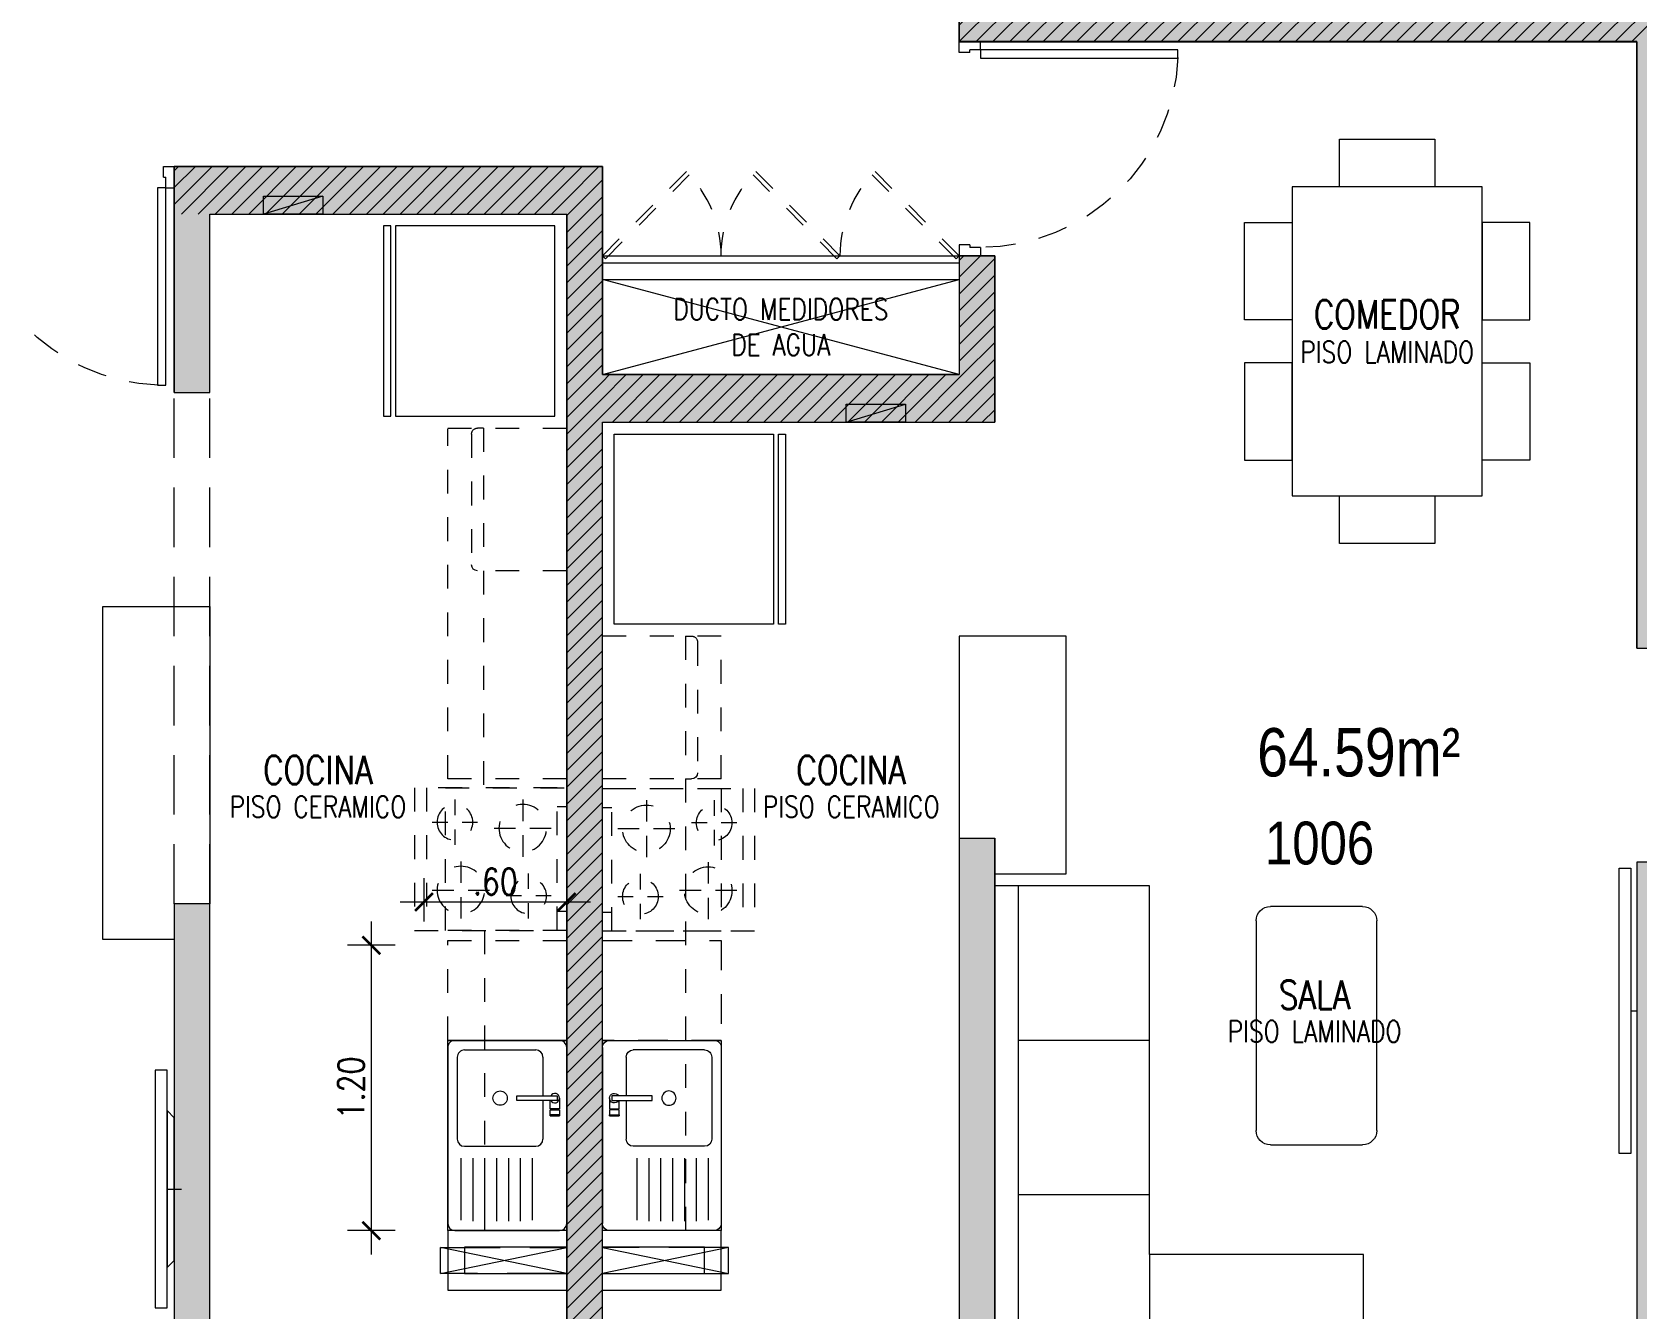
# Model space of a CAD drawing. Header units: millimetres. Extents: x 3765 to 3833, y 1327 to 1657.
# Drawn here: x 3805.77 to 3812.52, y 1433.26 to 1438.63 of the extents above; entities that cross this region are included whole.
import ezdxf
from ezdxf import colors
from ezdxf.entities.mleader import LeaderData, LeaderLine
from ezdxf.enums import TextEntityAlignment as Align
from ezdxf.math import Vec2, Vec3

# ---------------------------------------------------------------- set-up
doc = ezdxf.new("R2010")
doc.units = ezdxf.units.MM
doc.set_wipeout_variables(frame=1)
for name, pattern in [('HIDDEN', [0.375, 0.25, -0.125]), ('HIDDEN2', [0.1875, 0.125, -0.0625]), ('X-REF_DP_Arquitectura$0$HIDDEN', [0.375, 0.25, -0.125])]:
    doc.linetypes.add(name, pattern=pattern)
doc.layers.get('0').update_dxf_attribs({"color": 251, "lineweight": 9})
doc.layers.get('DEFPOINTS').update_dxf_attribs({"color": 251, "lineweight": 9})
for name, color, linetype, lineweight in [('01', 251, 'Continuous', 13), ('A-COCINAS-LAV', 251, 'Continuous', 13), ('A-LINEAS', 251, 'Continuous', 13), ('A-MOBILIARIO', 251, 'Continuous', 13), ('A-MURO ALTO', 251, 'Continuous', 13), ('A-MURO BAJO', 251, 'Continuous', 13), ('A-MUROS', 251, 'Continuous', 13), ('A-NUMERACIONDEP', 251, 'Continuous', 13), ('A-PROYECCIONES', 251, 'HIDDEN2', 13), ('A-PROYECCIONES INT.', 251, 'HIDDEN2', 13), ('A-PUERTAS', 251, 'Continuous', 13), ('A-TEXTO-ACABADO PISO', 251, 'Continuous', 13), ('A-TEXTO-AMBIENTE', 251, 'Continuous', 13), ('A-ÁREA TEXTO', 251, 'Continuous', 13), ('A_20_Estructuras', 251, 'Continuous', 13), ('A_30_Equipamiento', 251, 'Continuous', 13), ('A_50_CotasExter', 251, 'Continuous', 13), ('A_50_TextoAmbiente', 251, 'Continuous', 13), ('A_50_TextoIndicaciones', 251, 'Continuous', 13), ('A_50_Vigas', 251, 'X-REF_DP_Arquitectura$0$HIDDEN', 13), ('A_60_HatchEstructuras', 251, 'Continuous', 13), ('DLP_MURO ALTO', 251, 'Continuous', 13), ('MURO CF 120', 251, 'Continuous', 13), ('MURO CF 60', 251, 'Continuous', 13)]:
    doc.layers.add(name, color=color, linetype=linetype, lineweight=lineweight)
doc.styles.add('R80', font='ARIALN.TTF', dxfattribs={"height": 2.03})
doc.styles.add('R80-100', font='ARIALN.TTF', dxfattribs={"height": 0.2032})
doc.styles.add('ROMANS', font='romans.shx', dxfattribs={"width": 0.8})
doc.styles.add('TXT_COTAS', font='romans.shx', dxfattribs={"width": 0.8})
doc.dimstyles.new('DLP-COTA 75', dxfattribs={"dimtxt": 0.11, "dimasz": 0.075, "dimexe": 0.1, "dimexo": 0.1, "dimgap": 0.03, "dimtad": 2, "dimzin": 4, "dimdsep": 46, "dimtxsty": 'TXT_COTAS', "dimblk": 'ARCHTICK', "dimcen": 0, "dimdle": 0.1, "dimclrd": 256, "dimclre": 256, "dimclrt": 2, "dimadec": 0, "dimazin": 0, "dimtfac": 1, "dimtix": 1, "dimtofl": 0, "dimtmove": 2, "dimatfit": 3, "dimfxl": 0.1, "dimfxlon": 1, "dimtolj": 1, "dimtzin": 0, "dimlwd": 9, "dimlwe": 9, "dimarcsym": 0})
pattern_1 = [(45, (-21.67, -43.67528), (-0.03535534, 0.03535534), [])]

# ---------------------------------------------------------------- blocks, each defined once
blk = doc.blocks.new('EF-TP')
at = {"layer": 'A_60_HatchEstructuras'}
h = blk.add_hatch(color=256, dxfattribs=at)
h.dxf.hatch_style = 1
h.paths.add_polyline_path([(48.7, -2.8), (48.5, -2.8), (48.5, -2.9), (48.55, -2.9), (48.55, -6.85), (45.75, -6.85), (45.75, -6.25), (45.6, -6.25), (45.6, -6.85), (42.85, -6.85), (42.85, -4.3), (42.7, -4.3), (42.7, -6.85), (39.8499, -6.85), (39.8499, -7), (42.7, -7), (42.7, -9.55), (42.85, -9.55), (42.85, -7), (45.6, -7), (45.6, -7.6), (45.75, -7.6), (45.75, -7), (48.55, -7), (48.55, -10.95), (48.5, -10.95), (48.5, -11.05), (48.7, -11.05)])
h.paths.add_polyline_path([(45.75, -4.3), (43.6, -4.3), (43.6, -4.45), (44.05, -4.45), (44.05, -6.05), (44.25, -6.05), (44.25, -4.45), (45.6, -4.45), (45.6, -5.5), (45.75, -5.5)], flags=17)
h.paths.add_polyline_path([(45.75, -8.35), (45.6032, -8.35), (45.6, -8.35), (45.6, -9.4), (44.25, -9.4), (44.25, -7.8), (44.05, -7.8), (44.05, -9.4), (43.6, -9.4), (43.6, -9.55), (45.75, -9.55)], flags=17)
h = blk.add_hatch(color=256, dxfattribs=at)
h.dxf.hatch_style = 1
h.paths.add_polyline_path([(40, -7.9), (39.85, -7.9), (39.85, -8.4), (38.35, -8.4), (38.35, -7.525), (36.55, -7.525), (36.55, -8.475), (36.7, -8.475), (36.7, -7.725), (38.2, -7.725), (38.2, -13.79), (38.35, -13.79), (38.35, -8.6), (40, -8.6)])
h.paths.add_polyline_path([(36.7, -10.625), (36.55, -10.625), (36.55, -13.85), (36.85, -13.85), (36.85, -13.7), (36.7, -13.7)])
h.paths.add_polyline_path([(40, -10.35), (39.85, -10.35), (39.85, -13.7), (39.7, -13.7), (39.7, -13.85), (40, -13.85)])
h = blk.add_hatch(color=256, dxfattribs=at)
h.dxf.hatch_style = 1
h.paths.add_polyline_path([(43.85, -10.45), (42.7, -10.45), (42.7, -13.85), (43.45, -13.85), (43.45, -13.7), (42.85, -13.7), (42.85, -10.6), (43.85, -10.6)])
h.paths.add_polyline_path([(44.8, -10.45), (44.65, -10.45), (44.65, -13.85), (44.8, -13.85)])
h.paths.add_polyline_path([(47.35, -10.45), (45.6, -10.45), (45.6, -10.6), (47.2, -10.6), (47.2, -13.7), (46, -13.7), (46, -13.85), (47.35, -13.85)])
at = {"elevation": 0}
for points in [[(37.67, -12.18), (38.2, -12.07)], [(38.2, -12.18), (37.67, -12.07)], [(38.35, -12.07), (38.88, -12.18)], [(38.88, -12.07), (38.35, -12.18)]]:
    blk.add_lwpolyline(points, dxfattribs=at)
at = {"layer": 'A_20_Estructuras'}
blk.add_lwpolyline([(39.8499, -6.85), (39.8499, -7), (42.7, -7), (42.7, -9.55), (42.85, -9.55), (42.85, -7), (45.6, -7), (45.6, -7.6), (45.75, -7.6), (45.75, -7), (48.55, -7), (48.55, -10.95), (48.5, -10.95), (48.5, -11.05), (48.7, -11.05), (48.7, -2.8)], dxfattribs=at)
for points in [[(40, -7.9), (39.85, -7.9), (39.85, -8.4), (38.35, -8.4), (38.35, -7.525), (36.55, -7.525), (36.55, -8.475), (36.7, -8.475), (36.7, -7.725), (38.2, -7.725), (38.2, -13.79), (38.35, -13.79), (38.35, -8.6), (40, -8.6)], [(40, -10.35), (39.85, -10.35), (39.85, -13.7), (39.7, -13.7), (39.7, -13.85), (40, -13.85)], [(43.85, -10.45), (42.7, -10.45), (42.7, -13.85), (43.45, -13.85), (43.45, -13.7), (42.85, -13.7), (42.85, -10.6), (43.85, -10.6)], [(36.7, -10.625), (36.55, -10.625), (36.55, -13.85), (36.85, -13.85), (36.85, -13.7), (36.7, -13.7)]]:
    blk.add_lwpolyline(points, close=True, dxfattribs=at)
at = {"layer": 'A_50_Vigas'}
blk.add_line((38.35, -8, 0), (39.85, -8, 0), dxfattribs=at)
for points in [[(36.55, -10.625), (36.55, -8.475)], [(36.7, -10.625), (36.7, -8.475)]]:
    blk.add_lwpolyline(points, dxfattribs=at)
at = {"layer": 'A_50_Vigas', "elevation": 0}
for points in [[(38.2, -12.18), (37.67, -12.18), (37.67, -12.07), (38.2, -12.07)], [(38.35, -12.18), (38.88, -12.18), (38.88, -12.07), (38.35, -12.07)]]:
    blk.add_lwpolyline(points, dxfattribs=at)
blk = doc.blocks.new('_Dot')
at = {"color": 0, "linetype": 'ByBlock', "lineweight": -2}
blk.add_line((-0.5, 0), (-1, 0), dxfattribs=at)
at = {"color": 0, "linetype": 'ByBlock', "const_width": 0.5}
blk.add_lwpolyline([(-0.25, 0, 1), (0.25, 0, 1)], format="xyb", close=True, dxfattribs=at)
blk = doc.blocks.new('TEXTO AMBIENTES PT')
at = {"layer": 'A-TEXTO-ACABADO PISO', "char_height": 0.09, "attachment_point": 2, "rotation": 359.99998, "style": 'ROMANS'}
for s, width, insert in [('PISO LAMINADO', 1.20225, (41.65, -8.2601)), ('PISO CERAMICO', 1.20225, (37.1538, -10.1722)), ('PISO CERAMICO', 1.20225, (39.3962, -10.1722)), ('PISO LAMINADO', 1.034523, (41.3448, -11.1169, 0))]:
    blk.add_mtext_dynamic_manual_height_columns(s, width=width, gutter_width=12.5, heights=[0], dxfattribs=dict(at, insert=insert))
at = {"layer": 'A-TEXTO-AMBIENTE', "style": 'ROMANS', "width": 0.8}
for s, p in [('COMEDOR', (41.6499, -8.2065)), ('COCINA', (37.1538, -10.1226, 0)), ('COCINA', (39.3962, -10.1226, 0)), ('SALA', (41.3449, -11.068, 0))]:
    blk.add_text(s, height=0.12, dxfattribs=at).set_placement(p, align=Align.CENTER)
blk = doc.blocks.new('TEXTO DUCTOS PT')
at = {"layer": 'A_50_TextoIndicaciones', "insert": (39.1, -8.2), "char_height": 0.09, "width": 1.064578, "attachment_point": 5, "style": 'ROMANS'}
blk.add_mtext('\\pxsm1,qc,t16;DUCTO MEDIDORES DE AGUA', dxfattribs=at)
blk = doc.blocks.new('_ArchTick')
at = {"color": 0, "linetype": 'ByBlock', "const_width": 0.15}
blk.add_lwpolyline([(-0.5, -0.5), (0.5, 0.5)], dxfattribs=at)
blk = doc.blocks.new('*D204')
at = {"layer": 'A_50_CotasExter', "lineweight": 9, "transparency": 16777216}
for p, q in [((3807.4221, 1434.8879), (3807.4221, 1435.0704)), ((3808.0221, 1434.8879), (3808.0221, 1435.0704)), ((3807.3221, 1434.9704), (3808.1221, 1434.9704))]:
    blk.add_line(p, q, dxfattribs=at)
at = {"layer": 'DEFPOINTS', "color": 0, "transparency": 16777216}
for p in [(3808.0221, 1434.9704), (3807.4221, 1434.7879), (3808.0221, 1434.7879)]:
    blk.add_point(p, dxfattribs=at)
at = {"layer": 'A_50_CotasExter', "lineweight": 9, "transparency": 16777216, "xscale": 0.075, "yscale": 0.075, "zscale": 0.075, "rotation": 180}
blk.add_blockref('_ArchTick', (3807.4221, 1434.9704), dxfattribs=at)
at = {"layer": 'A_50_CotasExter', "lineweight": 9, "transparency": 16777216, "xscale": 0.075, "yscale": 0.075, "zscale": 0.075}
blk.add_blockref('_ArchTick', (3808.0221, 1434.9704), dxfattribs=at)
at = {"layer": 'A_50_CotasExter', "color": 2, "transparency": 16777216, "insert": (3807.7221, 1435.0554), "char_height": 0.11, "attachment_point": 5, "style": 'TXT_COTAS'}
blk.add_mtext('\\A1;.60', dxfattribs=at)
blk = doc.blocks.new('*D205')
at = {"layer": 'A_50_CotasExter', "lineweight": 9, "transparency": 16777216}
for p, q in [((3807.2006, 1434.8879), (3807.2006, 1433.4879)), ((3807.3006, 1434.7879), (3807.1006, 1434.7879)), ((3807.3006, 1433.5879), (3807.1006, 1433.5879))]:
    blk.add_line(p, q, dxfattribs=at)
at = {"layer": 'DEFPOINTS', "color": 0, "transparency": 16777216}
for p in [(3807.4221, 1434.7879), (3807.2006, 1433.5879), (3807.4221, 1433.5879)]:
    blk.add_point(p, dxfattribs=at)
at = {"layer": 'A_50_CotasExter', "lineweight": 9, "transparency": 16777216, "xscale": 0.075, "yscale": 0.075, "zscale": 0.075}
for p, rotation in [((3807.2006, 1434.7879), 90), ((3807.2006, 1433.5879), 270)]:
    blk.add_blockref('_ArchTick', p, dxfattribs=dict(at, rotation=rotation))
at = {"layer": 'A_50_CotasExter', "color": 2, "transparency": 16777216, "insert": (3807.1156, 1434.1879), "char_height": 0.11, "attachment_point": 5, "rotation": 90, "style": 'TXT_COTAS'}
blk.add_mtext('\\A1;1.20', dxfattribs=at)
blk = doc.blocks.new('TORRE F HATCH CORTAFUEGO')
at = {"layer": 'MURO CF 60'}
h = blk.add_hatch(dxfattribs=at)
h.set_pattern_fill('_USER', color=8, scale=0.05, angle=45, pattern_type=0)
h.set_pattern_definition(pattern_1)
h.paths.add_polyline_path([(-7.5001, -43.0001), (1.35, -43.0001), (1.35, -43.15), (-7.5001, -43.15)])
h = blk.add_hatch(dxfattribs=at)
h.set_pattern_fill('_USER', color=8, scale=0.05, angle=45, pattern_type=0)
h.set_pattern_definition(pattern_1)
h.paths.add_polyline_path([(-10.8, -43.675), (-9.15, -43.675), (-9.15, -43.875), (-10.8, -43.875)])
h = blk.add_hatch(dxfattribs=at)
h.set_pattern_fill('_USER', color=8, scale=0.05, angle=45, pattern_type=0)
h.set_pattern_definition(pattern_1)
h.paths.add_polyline_path([(-9.15, -49.94), (-9, -49.94), (-9, -43.675), (-9.15, -43.675)])
h = blk.add_hatch(dxfattribs=at)
h.set_pattern_fill('_USER', color=8, scale=0.05, angle=45, pattern_type=0)
h.set_pattern_definition(pattern_1)
h.paths.add_polyline_path([(-7.5, -44.05), (-7.35, -44.05), (-7.35, -44.55), (-7.5, -44.55)])
h = blk.add_hatch(dxfattribs=at)
h.set_pattern_fill('_USER', color=8, scale=0.05, angle=45, pattern_type=0)
h.set_pattern_definition(pattern_1)
h.paths.add_polyline_path([(-9, -44.55), (-7.35, -44.55), (-7.35, -44.75), (-9, -44.75)])
blk = doc.blocks.new('MESA CENTRO')
for p, q in [((-0.1937, 0), (0.1937, 0)), ((-0.2537, -0.9421), (-0.2537, -0.06)), ((0.2537, -0.06), (0.2537, -0.9421)), ((0.1937, -1.0021), (-0.1937, -1.0021))]:
    blk.add_line(p, q)
for centre, start, end in [((-0.1937, -0.06), 90, 180), ((0.1937, -0.06), 0, 90), ((-0.1937, -0.9421), 180, 270), ((0.1937, -0.9421), 270, 0)]:
    blk.add_arc(centre, 0.06, start, end)
blk = doc.blocks.new('SOFA SEC')
for p, q in [((0, 0.65), (0.1, 0.65)), ((0.1, 0.65), (0.1, 0.1)), ((0.5, 0.65), (0.1, 0.65)), ((0.75, 0.65), (0.75, 0.1)), ((1.4, 0.65), (1.4, 0.1)), ((0.1, 0.1), (2.05, 0.1))]:
    blk.add_line(p, q)
blk.add_lwpolyline([(0.5, 1.55), (0.5, 0.65), (2.05, 0.65), (2.05, 0), (0, 0), (0, 1.55)], close=True)
blk = doc.blocks.new('A$C67C01FD6')
blk.add_line((0.025, 0), (0, 0))
blk.add_lwpolyline([(0.025, 0.6), (0.075, 0.6), (0.075, -0.6), (0.025, -0.6), (0.025, 0.6)])
blk = doc.blocks.new('*U88')
blk.add_wipeout([(0, 0), (0, -0.0202), (0.17, -0.0202), (0.17, 0)])
blk.add_lwpolyline([(0, 0), (0.17, 0), (0.17, -0.0202), (0, -0.0202)], close=True)
blk = doc.blocks.new('LAV-COC_01')
for p, q in [((0.4, 0.8121, 0), (-0.04, 0.8121, 0)), ((-0.07, 0.0421, 0), (-0.07, 0.7821, 0)), ((0.43, 0.0421, 0), (0.43, 0.7821, 0)), ((0.03, 0.0821, 0), (0.03, 0.4271, 0)), ((0.36, 0.4571, 0), (0.06, 0.4571, 0)), ((0.39, 0.0821, 0), (0.39, 0.4271, 0)), ((-0.04, 0.0121, 0), (0.4, 0.0121, 0)), ((0.36, 0.0521, 0), (0.06, 0.0521, 0))]:
    blk.add_line(p, q)
at = {"color": 7, "extrusion": (-8.98137e-08, -2.25601e-18, 1)}
for p, q in [((0.075, 0.507, 0), (0.075, 0.768, 0)), ((0.125, 0.5071, 0), (0.125, 0.7721, 0)), ((0.175, 0.5071, 0), (0.175, 0.7721, 0))]:
    blk.add_line(p, q, dxfattribs=at)
at = {"color": 7}
for p, q in [((0.225, 0.5071, 0), (0.225, 0.7721, 0)), ((0.275, 0.5071, 0), (0.275, 0.7721, 0)), ((0.325, 0.5071, 0), (0.325, 0.7721, 0)), ((0.375, 0.507, 0), (0.375, 0.768, 0))]:
    blk.add_line(p, q, dxfattribs=at)
at = {"extrusion": (-4.49068e-08, 3.60285e-08, 1), "elevation": 0}
for points in [[(0, 0.3296), (0, 0.3046), (-0.04, 0.3046), (-0.04, 0.3296)], [(0, 0.3296), (-0.04, 0.3296), (-0.04, 0.3246), (0, 0.3246)]]:
    blk.add_lwpolyline(points, close=True, dxfattribs=at)
blk.add_lwpolyline([(-0.04, 0.2546), (-0.04, 0.2996), (0, 0.2996), (0, 0.2646)], dxfattribs=at)
at = {"extrusion": (-4.49068e-08, 3.60285e-08, 1)}
blk.add_arc((-0.02, 0.2546, 0), 0.02, 29.99971, 329.99971, dxfattribs=at)
for centre, start_param, end_param in [((-0.04, 0.7821, 0), -0.785398, 0.785398), ((0.4, 0.7821, 0), -2.356194, -0.785398), ((0.06, 0.4271, 0), -0.785398, 0.785398), ((0.36, 0.4271, 0), -2.356194, -0.785398), ((0.06, 0.0821, 0), 0.785398, 2.356194), ((0.36, 0.0821, 0), 2.356194, 3.926991), ((-0.04, 0.0421, 0), 0.785398, 2.356194), ((0.4, 0.0421, 0), 2.356194, 3.926991)]:
    blk.add_ellipse(centre, major_axis=(-0.0212, 0.0212), ratio=1, start_param=start_param, end_param=end_param)
blk.add_ellipse((0.21, 0.2546, 0), major_axis=(-0.0212, 0.0212), ratio=1)
at = {"layer": '01', "extrusion": (-4.49068e-08, 3.60285e-08, 1), "elevation": 0}
for points in [[(-0.0375, 0.2996), (-0.0375, 0.3046)], [(-0.02, 0.2996), (-0.02, 0.3046)], [(-0.0025, 0.2996), (-0.0025, 0.3046)]]:
    blk.add_lwpolyline(points, dxfattribs=at)
at = {"extrusion": (-4.49068e-08, 3.60285e-08, 1), "rotation": 359.9380941588614}
blk.add_blockref('*U88', (-0.03, 0.2648, 0), dxfattribs=at)
blk = doc.blocks.new('REFRI')
blk.add_wipeout([(0.4, 0), (-0.4, 0), (-0.4, -0.67), (0.4, -0.67)])
blk.add_wipeout([(-0.4, -0.69), (-0.4, -0.72), (0.4, -0.72), (0.4, -0.69)])
for points in [[(-0.4, 0), (-0.4, -0.67), (0.4, -0.67), (0.4, 0)], [(-0.4, -0.69), (-0.4, -0.72), (0.4, -0.72), (0.4, -0.69)]]:
    blk.add_lwpolyline(points, close=True)
blk = doc.blocks.new('*U86')
for p, q in [((0.01, 0.855), (0.01, 0.9)), ((0.1, 0.865), (0.1, 0.9)), ((0.055, 0.855), (0.01, 0.855)), ((0.1, 0.865), (0.055, 0.865)), ((0.055, 0.855), (0.055, 0.865)), ((0.055, 0.045), (0.01, 0.045)), ((0.01, 0.045), (0.01, 0)), ((0.055, 0.045), (0.055, 0.035)), ((0.1, 0.035), (0.055, 0.035)), ((0.1, 0.035), (0.1, 0))]:
    blk.add_line(p, q)
blk.add_lwpolyline([(0.93, 0.07), (0.93, 0.035), (0.1, 0.035), (0.1, 0.07)], close=True)
at = {"color": 7, "linetype": 'HIDDEN2'}
blk.add_arc((0.0995, 0.0339), 0.8311, 2.23015, 89.96723, dxfattribs=at)
blk = doc.blocks.new('A$Cb5611ba7')
for points in [[(0.15, 0.1735), (0.15, -0.0265), (0.56, -0.0265), (0.56, 0.1735)], [(1.15, 0.1735), (1.15, -0.0265), (0.74, -0.0265), (0.74, 0.1735)], [(0, -0.0265), (0, -0.8265), (1.3, -0.8265), (1.3, -0.0265)], [(0, -0.2265), (0, -0.6265), (-0.2, -0.6265), (-0.2, -0.2265)], [(1.5, -0.6265), (1.3, -0.6265), (1.3, -0.2265), (1.5, -0.2265)], [(0.15, -1.0265), (0.15, -0.8265), (0.56, -0.8265), (0.56, -1.0265)], [(1.15, -1.0265), (1.15, -0.8265), (0.74, -0.8265), (0.74, -1.0265)]]:
    blk.add_lwpolyline(points, close=True)
blk = doc.blocks.new('A$C33FC7C8B')
at = {"ltscale": 0.5}
for p, q in [((0.08, 0.64, -0.0001), (0.52, 0.64, 0.0001)), ((0.08, 0.64, -0.0001), (0.08, 0.6, -0.0001)), ((0.52, 0.64, 0.0001), (0.52, 0.6, 0.0001)), ((0, 0, -0.0001), (0, 0.6, -0.0001)), ((0, 0.6, -0.0001), (0.6, 0.6, 0.0001)), ((0.145, 0.575, -0.0001), (0.145, 0.51, -0.0001)), ((0.43, 0.485, 0.0001), (0.43, 0.575, 0.0001)), ((0.6, 0.6, 0.0001), (0.6, 0, 0.0001)), ((0.05, 0.48, -0.0001), (0.115, 0.48, -0.0001)), ((0.175, 0.48, -0.0001), (0.24, 0.48, 0)), ((0.145, 0.45, -0.0001), (0.145, 0.385, -0.0001)), ((0.4, 0.455, 0), (0.31, 0.455, 0)), ((0.43, 0.335, 0.0001), (0.43, 0.425, 0.0001)), ((0.55, 0.455, 0.0001), (0.46, 0.455, 0.0001)), ((0.17, 0.225, -0.0001), (0.17, 0.315, -0.0001)), ((0.455, 0.2, 0.0001), (0.455, 0.265, 0.0001)), ((0.14, 0.195, -0.0001), (0.05, 0.195, -0.0001)), ((0.17, 0.075, -0.0001), (0.17, 0.165, -0.0001)), ((0.29, 0.195, 0), (0.2, 0.195, 0)), ((0.425, 0.17, 0.0001), (0.36, 0.17, 0)), ((0.455, 0.075, 0.0001), (0.455, 0.14, 0.0001)), ((0.55, 0.17, 0.0001), (0.485, 0.17, 0.0001)), ((0.6, 0.05, 0.0001), (0, 0.05, -0.0001)), ((0.6, 0, 0.0001), (0, 0, -0.0001))]:
    blk.add_line(p, q, dxfattribs=at)
for centre, radius in [((0.145, 0.48), 0.075), ((0.43, 0.455), 0.1), ((0.17, 0.195), 0.1), ((0.455, 0.17), 0.075)]:
    blk.add_circle(centre, radius, dxfattribs=at)
blk = doc.blocks.new('*U98')
at = {"linetype": 'HIDDEN', "ltscale": 0.2}
for p, q in [((0.3534, 0.3534), (0, 0)), ((0.0127, -0.0127), (0.3656, 0.3401)), ((0, 0), (0.0127, -0.0127))]:
    blk.add_line(p, q, dxfattribs=at)
blk.add_arc((0, 0), 0.4995, 0, 45, dxfattribs=at)
blk = doc.blocks.new('Tab.Electrico')
blk.add_hatch(color=256).paths.add_polyline_path([(0.075, 0), (0.075, 0.25), (0, 0)])
for p, q in [((0.075, 0.25), (0, 0)), ((0.075, 0.25), (0, 0.25)), ((0, 0.25), (0, 0)), ((0.075, 0), (0.075, 0.25)), ((0, 0), (0.075, 0))]:
    blk.add_line(p, q)
blk = doc.blocks.new('DPTO 65')
blk.add_line((-10, 3.25), (-9.975, 3.25))
blk.add_arc((-9.975, 3.225), 0.025, 0, 90)
at = {"layer": 'A-LINEAS'}
for p, q in [((-10.35, 1.55), (-8.85, 1.15)), ((-8.85, 1.55), (-10.35, 1.15))]:
    blk.add_line(p, q, dxfattribs=at)
at = {"layer": 'A-MURO BAJO'}
for p, q in [((-8.7, 3.65), (-8.4, 3.65)), ((-8.4, 3.65), (-8.4, 2.65)), ((-8.85, 2.65), (-8.85, 3.5)), ((-8.4, 2.65), (-8.85, 2.65)), ((-10.35, 1.15), (-8.85, 1.15))]:
    blk.add_line(p, q, dxfattribs=at)
at = {"layer": 'A-MUROS'}
for p, q in [((-8.7, 3.5), (-8.7, 7)), ((-8.85, 3.5), (-8.85, 6.55)), ((-8.85, 3.5), (-8.7, 3.5)), ((-6, 2.7), (-6, 0.15)), ((-10.35, 1.75), (-8.7, 1.75)), ((-8.7, 1.05), (-8.7, 1.75)), ((-10.35, 1.55), (-8.85, 1.55)), ((-10.35, 0.675, 0), (-10.35, 1.55)), ((-8.85, 1.05), (-8.85, 1.55)), ((-8.85, 1.05), (-8.7, 1.05)), ((-6, 0.15), (-8.8501, 0.15)), ((-8.8501, 0.15), (-8.8501, 0))]:
    blk.add_line(p, q, dxfattribs=at)
at = {"layer": 'A-PROYECCIONES', "ltscale": 0.5}
for p, q in [((-9.85, 3.25), (-10.35, 3.25)), ((-9.85, 3.25), (-9.85, 2.65)), ((-9.95, 2.675), (-9.95, 3.225)), ((-10, 2.65), (-9.975, 2.65))]:
    blk.add_line(p, q, dxfattribs=at)
blk.add_lwpolyline([(-10.35, 3.89), (-10.35, 3.29), (-9.85, 3.29), (-9.85, 3.89)], close=True, dxfattribs=at)
blk.add_lwpolyline([(-9.85, 2.65), (-10.35, 2.65)], dxfattribs=at)
blk.add_arc((-9.975, 2.675), 0.025, 270, 0, dxfattribs=at)
at = {"layer": 'A-PUERTAS'}
for p, q in [((-10.35, 1.08), (-8.85, 1.08)), ((-10.35, 1.05), (-8.85, 1.05))]:
    blk.add_line(p, q, dxfattribs=at)
at = {"layer": 'DLP_MURO ALTO'}
for p, q in [((-10.35, 5.4), (-9.85, 5.4)), ((-10.35, 5.33), (-9.92, 5.33)), ((-9.92, 5.33), (-9.92, 5.22)), ((-9.92, 5.22), (-10.35, 5.22))]:
    blk.add_line(p, q, dxfattribs=at)
at = {"rotation": 90}
blk.add_blockref('Tab.Electrico', (-9.075, 1.675), dxfattribs=at)
at = {"layer": 'A-COCINAS-LAV', "extrusion": (4.49068e-08, -3.60285e-08, 1)}
blk.add_blockref('LAV-COC_01', (-10.28, 4.3379, 0), dxfattribs=at)
at = {"layer": 'A-COCINAS-LAV', "extrusion": (4.49068e-08, 3.60284e-08, 1), "rotation": 90}
blk.add_blockref('REFRI', (-10.3, 2.2, 0), dxfattribs=at)
at = {"layer": 'A-MOBILIARIO'}
for name, p, rotation in [('SOFA SEC', (-8.7, 5.75, 0), 269.9995671478981), ('MESA CENTRO', (-7.3473, 4.7891, 0), 359.999977420888), ('*U86', (-8.8601, 0.15), 359.9967044834248)]:
    blk.add_blockref(name, p, dxfattribs=dict(at, rotation=rotation))
at = {"layer": 'A-MOBILIARIO', "xscale": -1}
blk.add_blockref('A$C67C01FD6', (-6, 4.225, 0), dxfattribs=at)
at = {"layer": 'A-MOBILIARIO', "xscale": -1.000000000000002, "rotation": 90}
blk.add_blockref('A$Cb5611ba7', (-7.4765, 2.0601), dxfattribs=at)
at = {"layer": 'A-PROYECCIONES', "ltscale": 0.5, "extrusion": (-4.40218e-06, 0.000440452, -1), "zscale": -0.9999999999999981, "rotation": 269.9999974828772}
blk.add_blockref('A$C33FC7C8B', (9.71, 3.89, 0.0016), dxfattribs=at)
at = {"layer": 'A-PROYECCIONES', "ltscale": 0.25, "xscale": -1, "rotation": 180}
blk.add_blockref('*U98', (-10.35, 1.05), dxfattribs=at)
at = {"layer": 'A-PROYECCIONES', "ltscale": 0.25, "rotation": 180}
for p in [(-9.351, 1.05), (-8.85, 1.05)]:
    blk.add_blockref('*U98', p, dxfattribs=at)
at = {"layer": 'A-MURO BAJO'}
blk.add_lwpolyline([(-9.85, 5.15), (-10.35, 5.15), (-10.35, 4.35), (-9.85, 4.35)], close=True, dxfattribs=at)
at = {"layer": 'A-MUROS'}
blk.add_line((-10.35, 6.94), (-10.35, 1.75), dxfattribs=at)
at = {"layer": 'A-PROYECCIONES', "ltscale": 0.5}
blk.add_line((-10, 2.65), (-10, 5.15), dxfattribs=at)
at = {"layer": 'A-PROYECCIONES'}
blk.add_lwpolyline([(-9.85, 4.35), (-10.35, 4.35), (-10.35, 3.93), (-9.85, 3.93)], close=True, dxfattribs=at)
at = {"layer": 'DLP_MURO ALTO'}
for p, q in [((-9.85, 5.4), (-9.85, 5.15)), ((-9.85, 5.15), (-10.35, 5.15))]:
    blk.add_line(p, q, dxfattribs=at)
blk = doc.blocks.new('A$C4BFA03A9')
for points in [[(0.06, -0.5), (0.11, -0.5), (0.11, 0.5), (0.06, 0.5)], [(0.03, -0.3), (0.06, -0.33), (0.06, 0.33), (0.03, 0.3)]]:
    blk.add_lwpolyline(points, close=True)
at = {"layer": 'A-PROYECCIONES', "ltscale": 0.15}
blk.add_line((0.06, 0), (0, 0), dxfattribs=at)
blk = doc.blocks.new('DPTO 75_1P')
blk.add_arc((-1.275, -1.675, 0), 0.025, 270, 0)
at = {"layer": 'A-MURO ALTO'}
for p, q in [((-1.65, -4.545, 0), (-1.22, -4.545, 0)), ((-1.22, -4.545, 0), (-1.22, -4.655, 0)), ((-1.22, -4.655, 0), (-1.65, -4.655, 0)), ((-1.15, -4.725, 0), (-1.65, -4.725, 0))]:
    blk.add_line(p, q, dxfattribs=at)
at = {"layer": 'A-MURO BAJO', "elevation": 0}
blk.add_lwpolyline([(0, -3.25), (0.3, -3.25), (0.3, -1.85), (-0.15, -1.85), (-0.15, -3.1), (0, -3.1), (0, -3.2)], dxfattribs=at)
at = {"layer": 'A-MUROS'}
for p, q in [((0, 0, 0), (-1.8, 0, 0)), ((0, -0.95, 0), (0, 0, 0)), ((-0.15, -0.2, 0), (-1.65, -0.2, 0)), ((-0.15, -0.95, 0), (-0.15, -0.2, 0)), ((0, -0.95, 0), (-0.15, -0.95, 0)), ((-0.15, -3.1, 0), (0, -3.1, 0)), ((-0.15, -5.875, 0), (-0.15, -3.1, 0)), ((0, -3.1, 0), (0, -6.325, 0))]:
    blk.add_line(p, q, dxfattribs=at)
at = {"layer": 'A-PROYECCIONES INT.'}
blk.add_line((0, 0), (0, 0), dxfattribs=at)
at = {"layer": 'A-PROYECCIONES INT.', "ltscale": 0.5}
for p, q in [((-1.15, -1.1, 0), (-1.65, -1.1, 0)), ((-1.3, -1.1, 0), (-1.3, -2.6125, 0)), ((-1.3, -1.1, 0), (-1.275, -1.1, 0)), ((-1.25, -1.125, 0), (-1.25, -1.675, 0)), ((-1.15, -2.575, 0), (-1.15, -1.1025, 0)), ((-1.65, -1.7, 0), (-1.275, -1.7, 0)), ((-1.65, -2.575, 0), (-1.15, -2.575, 0)), ((-1.305, -3.2125, 0), (-1.305, -4.475, 0))]:
    blk.add_line(p, q, dxfattribs=at)
at = {"layer": 'A-PROYECCIONES INT.', "ltscale": 0.5, "elevation": 0}
blk.add_lwpolyline([(-1.14, -3.2125), (-1.14, -2.6125), (-1.65, -2.6125), (-1.65, -3.2125)], close=True, dxfattribs=at)
at = {"layer": 'A-PROYECCIONES INT.', "ltscale": 0.5}
blk.add_arc((-1.275, -1.125, 0), 0.025, 0, 90, dxfattribs=at)
at = {"rotation": 90}
blk.add_blockref('Tab.Electrico', (-0.375, -0.2, 0), dxfattribs=at)
at = {"layer": 'A-MOBILIARIO', "rotation": 270}
blk.add_blockref('*U86', (0, 0.01, 0), dxfattribs=at)
at = {"layer": 'A-MOBILIARIO', "xscale": -1, "rotation": 180}
blk.add_blockref('A$C4BFA03A9', (-0.03, -4.3, 0), dxfattribs=at)
at = {"layer": 'A-PROYECCIONES INT.', "ltscale": 0.5, "extrusion": (4.40218e-06, 0.000440452, 1), "rotation": 89.99999748287715}
blk.add_blockref('A$C33FC7C8B', (-1.01, -3.2125, -0.0013), dxfattribs=at)
at = {"layer": 'A_30_Equipamiento', "extrusion": (-4.49068e-08, 3.60284e-08, -1), "zscale": -1.000000000000004, "rotation": 270}
blk.add_blockref('REFRI', (1.6, -0.65, 0), dxfattribs=at)
at = {"layer": 'A_30_Equipamiento', "extrusion": (-4.49068e-08, -3.60285e-08, -1), "zscale": -1.000000000000007, "rotation": 180}
blk.add_blockref('LAV-COC_01', (1.58, -3.6629, 0), dxfattribs=at)
at = {"layer": 'A-MURO ALTO'}
for p, q in [((-1.65, -4.475, 0), (-1.15, -4.475, 0)), ((-1.15, -4.475, 0), (-1.15, -4.725, 0))]:
    blk.add_line(p, q, dxfattribs=at)
at = {"layer": 'A-MURO BAJO', "elevation": 0}
blk.add_lwpolyline([(-1.15, -3.675), (-1.65, -3.675), (-1.65, -4.475), (-1.15, -4.475)], close=True, dxfattribs=at)
at = {"layer": 'A-MUROS'}
blk.add_line((-1.65, -6.265, 0), (-1.65, -0.2, 0), dxfattribs=at)
at = {"layer": 'A-PROYECCIONES INT.', "ltscale": 0.5, "elevation": 0}
blk.add_lwpolyline([(-1.15, -3.675), (-1.15, -3.255), (-1.65, -3.255), (-1.65, -3.675)], close=True, dxfattribs=at)
blk = doc.blocks.new('TC_PT')
blk.add_blockref('DPTO 65', (50.05, 4.05))
at = {"xscale": -1}
blk.add_blockref('DPTO 75_1P', (37.9, 3.525, 0), dxfattribs=at)
at = {"xscale": -1, "rotation": 180}
blk.add_blockref('DPTO 65', (50.05, 4.2), dxfattribs=at)
blk = doc.blocks.new('areas-TE')
at = {"layer": 'A-ÁREA TEXTO', "color": 8, "insert": (41.1033, -60.0928, 0), "char_height": 0.2032, "width": 2.294455, "attachment_point": 7, "style": 'R80-100'}
blk.add_mtext('\\pxql;64.59m²', dxfattribs=at)
at = {"layer": 'A-NUMERACIONDEP'}
ml = blk.add_multileader_mtext('Standard', dxfattribs=at)
ml.set_content('1006', color=256, style='R80')
ml.set_leader_properties(color=256)
ml.set_arrow_properties(name='DOT')
ml.build(insert=Vec2(0, 0))
ml.multileader.update_dxf_attribs({"leader_type": 0, "has_text_frame": 1, "text_left_attachment_type": 2, "text_right_attachment_type": 2, "dogleg_length": 0.36, "arrow_head_size": 0.06, "scale": 0.06})
ctx = ml.context
ctx.base_point, ctx.scale, ctx.char_height, ctx.arrow_head_size, ctx.landing_gap_size, ctx.plane_origin = Vec3(41.0924, -60.3718), 0.06, 0.18, 0.06, 0.06, Vec3(39.8761, -60.3762)
ctx.left_attachment, ctx.right_attachment, ctx.text_align_type = 2, 2, 1
notes = []
notes.append((ctx, [(0, (1, 1, 0), (41.7309, -60.3718), (-1, 0), 0.0917, [(0, [(42.0174, -60.0229)], 0, [])])]))
ctx.mtext.insert, ctx.mtext.width, ctx.mtext.alignment, ctx.mtext.flow_direction = Vec3(41.3658, -60.2799), 0.461923, 2, 5
for ctx, leaders in notes:
    for number, flags, end, landing, length, lines in leaders:
        leader = LeaderData()
        leader.index, (leader.has_last_leader_line, leader.has_dogleg_vector, leader.attachment_direction) = number, flags
        leader.last_leader_point, leader.dogleg_vector, leader.dogleg_length = Vec3(end), Vec3(landing), length
        for number, points, colour, breaks in lines:
            line = LeaderLine()
            line.index, line.vertices, line.color, line.breaks = number, Vec3.list(points), colors.encode_raw_color(colour), breaks
            leader.lines.append(line)
        ctx.leaders.append(leader)

msp = doc.modelspace()

# ---------------------------------------------------------------- block references
for name, p in [('areas-TE', (3769.8221, 1495.5879)), ('EF-TP', (3769.8221, 1445.5876))]:
    msp.add_blockref(name, p)
at = {"layer": 'A_50_TextoAmbiente'}
msp.add_blockref('TEXTO AMBIENTES PT', (3769.8221, 1445.5879), dxfattribs=at)
at = {"layer": 'A_50_TextoIndicaciones'}
msp.add_blockref('TEXTO DUCTOS PT', (3769.8221, 1445.5879), dxfattribs=at)
at = {"layer": 'MURO CF 120', "color": 251}
msp.add_blockref('TORRE F HATCH CORTAFUEGO', (3817.1721, 1481.7379), dxfattribs=at)

# ---------------------------------------------------------------- dimensions: what is measured, and where the dimension line sits
at = {"layer": 'A_50_CotasExter'}
dim = msp.add_linear_dim(base=(3808.0221, 1434.9704), p1=(3807.4221, 1434.7879), p2=(3808.0221, 1434.7879), dimstyle='DLP-COTA 75', dxfattribs=at)
dim.commit()
dim.dimension.update_dxf_attribs({"geometry": '*D204', "text_midpoint": (3807.7221, 1435.0554)})
dim = msp.add_linear_dim(base=(3807.2006, 1433.5879), p1=(3807.4221, 1434.7879), p2=(3807.4221, 1433.5879), angle=90, dimstyle='DLP-COTA 75', dxfattribs=at)
dim.commit()
dim.dimension.update_dxf_attribs({"geometry": '*D205', "text_midpoint": (3807.1156, 1434.1879)})

# ---------------------------------------------------------------- next in the draw order: block references
msp.add_blockref('TC_PT', (3768.4721, 1434.5379))

doc.saveas('drawing.dxf')
